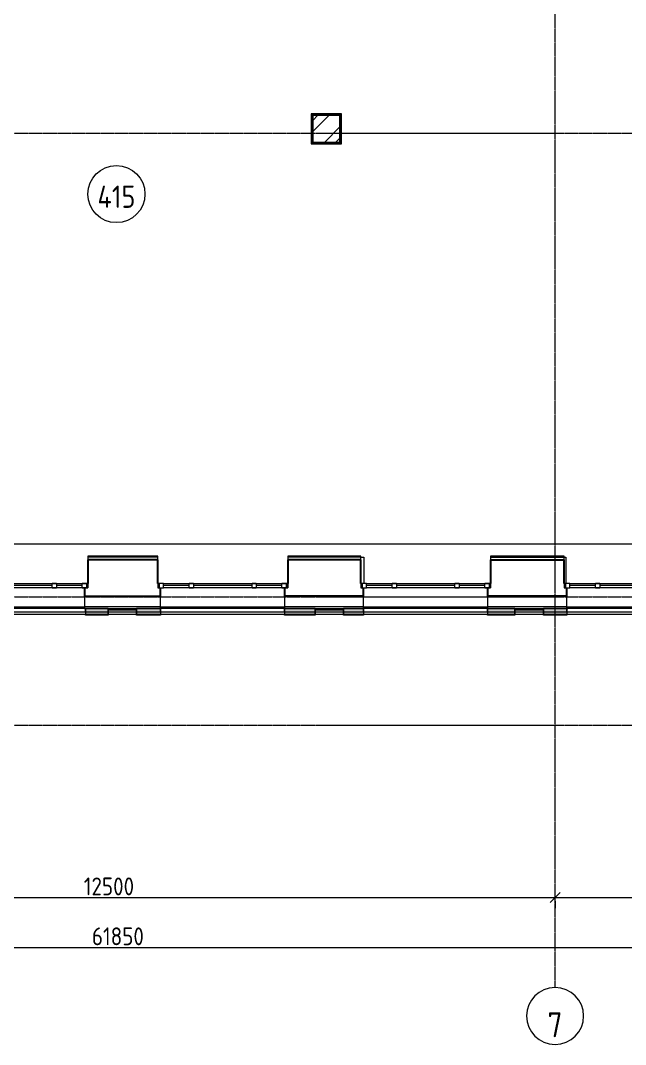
# Model space of a CAD drawing. Header units: millimetres. Extents: x -42533 to 645315, y 3457 to 82611.
# Drawn here: x 439662 to 448138, y 22163 to 36522 of the extents above; entities that cross this region are included whole.
import ezdxf

# ---------------------------------------------------------------- set-up
doc = ezdxf.new("R2010")
doc.units = ezdxf.units.MM
doc.linetypes.add('ADSK_Линия сетки', pattern=[25, 20, -2.5, 0, -2.5])
for name, color, linetype, lineweight in [('_ Окна', 7, 'Continuous', 9), ('Аннотация', 7, 'Continuous', 18), ('Несущие колонны', 7, 'Continuous', 18), ('Ограждение', 7, 'Continuous', 9), ('Окна', 7, 'Continuous', 9), ('Оси', 253, 'Continuous', 9), ('Перекрытие', 7, 'Continuous', 18), ('Размеры', 7, 'Continuous', 9), ('Стены наружные', 7, 'Continuous', 18), ('Стены несущие', 7, 'Continuous', 30), ('Стены отделка', 7, 'Continuous', 30), ('Стены штриховка', 7, 'Continuous', 9), ('ШТРИХОВКА', 252, 'Continuous', 15)]:
    doc.layers.add(name, color=color, linetype=linetype, lineweight=lineweight)
doc.layers.add('Линии', color=7, linetype='Continuous', lineweight=9, true_color=0x00a600)
doc.styles.add('GOST Common', font='GOST_Common.ttf', dxfattribs={"width": 0.9, "height": 350})
doc.styles.add('GOST Common_1', font='GOST_Common.ttf', dxfattribs={"width": 0.9, "height": 250})
doc.dimstyles.new('ADSK_Основной_2_5_мм', dxfattribs={"dimscale": 304.8, "dimtxt": 251.428749, "dimasz": 0.463911, "dimexe": 0.492126, "dimexo": 0.492126, "dimgap": 0.098425, "dimtad": 1, "dimrnd": 0.01, "dimdsep": 46, "dimtxsty": 'GOST Common_1', "dimblk1": 'OBLIQUE', "dimblk2": 'OBLIQUE', "dimsah": 1, "dimcen": 0.09, "dimdle": 0.492126, "dimazin": 2, "dimtfac": 1, "dimtdec": 4, "dimtix": 1, "dimtmove": 0, "dimatfit": 3, "dimfxl": 1, "dimtvp": 1, "dimtolj": 1, "dimtzin": 0, "dimlwd": 20, "dimlwe": 20, "dimarcsym": 2})

# ---------------------------------------------------------------- blocks, each defined once
blk = doc.blocks.new('ADSK_КолоннаЖБ_Прямоугольная - 400x400 мм-V1-План 4-го этажа')
at = {"layer": 'Несущие колонны', "lineweight": 40}
for p, q in [((-200, 200), (200, 200)), ((-200, -200), (-200, 200)), ((200, 200), (200, -200)), ((200, -200), (-200, -200))]:
    blk.add_line(p, q, dxfattribs=at)
blk = doc.blocks.new('_Oblique')
at = {"color": 0, "linetype": 'ByBlock', "lineweight": -2}
blk.add_line((-0.5, -0.5), (0.5, 0.5), dxfattribs=at)
blk = doc.blocks.new('*D1131')
at = {"layer": 'Defpoints', "color": 0, "transparency": 16777216}
for p in [(18557, -1991), (31057, -1991), (31057, -2091)]:
    blk.add_point(p, dxfattribs=at)
at = {"layer": 'Размеры', "color": 0, "lineweight": 20, "transparency": 16777216}
for p, q in [((18407, -2091), (31207, -2091)), ((18557, -2141), (18557, -2241)), ((31057, -2141), (31057, -2241))]:
    blk.add_line(p, q, dxfattribs=at)
at = {"layer": 'Размеры', "color": 0, "lineweight": 20, "transparency": 16777216, "xscale": 141.4, "yscale": 141.4, "zscale": 141.4, "rotation": 180}
blk.add_blockref('_Oblique', (18557, -2091), dxfattribs=at)
at = {"layer": 'Размеры', "color": 0, "lineweight": 20, "transparency": 16777216, "xscale": 141.4, "yscale": 141.4, "zscale": 141.4}
blk.add_blockref('_Oblique', (31057, -2091), dxfattribs=at)
at = {"layer": 'Размеры', "color": 0, "lineweight": 20, "transparency": 16777216, "insert": (24807, -1936), "char_height": 250, "width": 889.8, "attachment_point": 5, "style": 'GOST Common_1'}
blk.add_mtext('\\A1;12500', dxfattribs=at)
blk = doc.blocks.new('*D1132')
at = {"layer": 'Defpoints', "color": 0, "transparency": 16777216}
for p in [(31057, -1991), (38957, -1991), (38957, -2091)]:
    blk.add_point(p, dxfattribs=at)
at = {"layer": 'Размеры', "color": 0, "lineweight": 20, "transparency": 16777216}
for p, q in [((30907, -2091), (39107, -2091)), ((31057, -2141), (31057, -2241)), ((38957, -2141), (38957, -2241))]:
    blk.add_line(p, q, dxfattribs=at)
at = {"layer": 'Размеры', "color": 0, "lineweight": 20, "transparency": 16777216, "xscale": 141.4, "yscale": 141.4, "zscale": 141.4, "rotation": 180}
blk.add_blockref('_Oblique', (31057, -2091), dxfattribs=at)
at = {"layer": 'Размеры', "color": 0, "lineweight": 20, "transparency": 16777216, "xscale": 141.4, "yscale": 141.4, "zscale": 141.4}
blk.add_blockref('_Oblique', (38957, -2091), dxfattribs=at)
at = {"layer": 'Размеры', "color": 0, "lineweight": 20, "transparency": 16777216, "insert": (35007, -1936), "char_height": 250, "width": 756.84, "attachment_point": 5, "style": 'GOST Common_1'}
blk.add_mtext('\\A1;7900', dxfattribs=at)
blk = doc.blocks.new('*D1137')
at = {"layer": 'Defpoints', "color": 0, "transparency": 16777216}
for p in [(-5993, -2691), (55857, -2691), (55857, -2791)]:
    blk.add_point(p, dxfattribs=at)
at = {"layer": 'Размеры', "color": 0, "lineweight": 20, "transparency": 16777216}
for p, q in [((-6143, -2791), (56007, -2791)), ((-5993, -2841), (-5993, -2941)), ((55857, -2841), (55857, -2941))]:
    blk.add_line(p, q, dxfattribs=at)
at = {"layer": 'Размеры', "color": 0, "lineweight": 20, "transparency": 16777216, "xscale": 141.4, "yscale": 141.4, "zscale": 141.4, "rotation": 180}
blk.add_blockref('_Oblique', (-5993, -2791), dxfattribs=at)
at = {"layer": 'Размеры', "color": 0, "lineweight": 20, "transparency": 16777216, "xscale": 141.4, "yscale": 141.4, "zscale": 141.4}
blk.add_blockref('_Oblique', (55857, -2791), dxfattribs=at)
at = {"layer": 'Размеры', "color": 0, "lineweight": 20, "transparency": 16777216, "insert": (24932, -2636), "char_height": 250, "width": 889.8, "attachment_point": 5, "style": 'GOST Common_1'}
blk.add_mtext('\\A1;61850', dxfattribs=at)
blk = doc.blocks.new('План 4 этажа')
at = {"layer": 'Несущие колонны', "lineweight": 9}
h = blk.add_hatch(dxfattribs=at)
h.set_pattern_fill('FP_2', color=8, style=0, pattern_type=2)
h.set_pattern_definition([(45, (591.94, 243.9), (-235.7317, 235.7317), []), (45, (749.1, 243.9), (-235.7317, 235.7317), [])])
h.paths.add_polyline_path([(27659.253, 8486.683), (28051.939, 8486.683), (28051.939, 8886.683), (27651.939, 8886.683), (27651.939, 8486.683)])
at = {"layer": 'Ограждение', "transparency": 33554432}
for points in [[(24770.077, 1874.938), (24794.439, 1874.938), (24794.439, 1961.126), (24480.081, 1961.126), (24480.081, 1874.938)], [(24480.081, 1869.348), (24794.439, 1869.348), (24794.439, 1870.615), (24480.081, 1870.615)], [(25194.439, 1874.938), (25531.077, 1874.938), (25531.077, 1961.126), (25194.439, 1961.126), (25194.439, 1877.133)], [(27266.077, 1874.938), (27694.439, 1874.938), (27694.439, 1961.126), (27266.077, 1961.126), (27266.077, 1877.133)], [(30108.44, 1874.938), (30494.439, 1874.938), (30494.439, 1961.126), (30108.44, 1961.126), (30108.44, 1877.133)], [(31223.439, 1874.938), (31223.439, 1961.126), (30894.439, 1961.126), (30894.439, 1874.938), (30940.932, 1874.938)], [(30894.439, 1869.348), (31223.439, 1869.348), (31223.439, 1870.615), (30894.439, 1870.615)]]:
    blk.add_hatch(color=8, dxfattribs=at).paths.add_polyline_path(points)
h = blk.add_hatch(color=8, dxfattribs=at)
h.paths.add_polyline_path([(25194.439, 1869.348), (25531.077, 1869.348), (25531.077, 1870.615), (25194.439, 1870.615)])
h.paths.add_polyline_path([(25531.077, 1873.194), (25531.077, 1873.642), (25194.439, 1873.194)])
h = blk.add_hatch(color=8, dxfattribs=at)
h.paths.add_polyline_path([(27266.077, 1869.348), (27694.439, 1869.348), (27694.439, 1870.615), (27266.077, 1870.615)])
h.paths.add_polyline_path([(27694.439, 1873.194), (27694.439, 1873.642), (27266.077, 1873.194)])
h = blk.add_hatch(color=8, dxfattribs=at)
h.paths.add_polyline_path([(28373.44, 1869.342), (28373.44, 1869.348), (28094.439, 1869.342)])
h.paths.add_polyline_path([(28094.439, 1874.938), (28373.44, 1874.938), (28373.44, 1961.126), (28094.439, 1961.126), (28094.439, 1877.133)])
h = blk.add_hatch(color=8, dxfattribs=at)
h.paths.add_polyline_path([(28094.439, 1869.348), (28373.44, 1869.348), (28373.44, 1870.615), (28094.439, 1870.615)])
h.paths.add_polyline_path([(28373.44, 1873.194), (28373.44, 1873.642), (28094.439, 1873.194)])
h = blk.add_hatch(color=8, dxfattribs=at)
h.paths.add_polyline_path([(30108.44, 1869.348), (30494.439, 1869.348), (30494.439, 1870.615), (30108.44, 1870.615)])
h.paths.add_polyline_path([(30494.439, 1873.194), (30494.439, 1873.642), (30108.44, 1873.194)])
at = {"layer": '_ Окна', "color": 8, "lineweight": 18}
for p, q in [((24011.081, 2252.133), (24011.081, 2312.133)), ((24011.081, 2312.133), (24071.081, 2312.133)), ((24071.081, 2312.133), (24071.081, 2252.133)), ((24431.081, 2252.133), (24431.081, 2312.133)), ((24431.081, 2312.133), (24511.081, 2312.133)), ((24511.081, 2312.133), (24511.081, 2252.133)), ((25571.077, 2312.133), (25491.077, 2312.133)), ((25491.077, 2312.133), (25491.077, 2252.133)), ((25571.077, 2252.133), (25571.077, 2312.133)), ((25931.077, 2252.133), (25931.077, 2312.133)), ((25931.077, 2312.133), (25991.077, 2312.133)), ((25991.077, 2312.133), (25991.077, 2252.133)), ((26811.077, 2252.133), (26811.077, 2312.133)), ((26811.077, 2312.133), (26871.077, 2312.133)), ((26871.077, 2312.133), (26871.077, 2252.133)), ((27231.077, 2252.133), (27231.077, 2312.133)), ((27231.077, 2312.133), (27311.077, 2312.133)), ((27311.077, 2312.133), (27311.077, 2252.133)), ((28413.44, 2312.133), (28333.44, 2312.133)), ((28333.44, 2312.133), (28333.44, 2252.133)), ((28413.44, 2252.133), (28413.44, 2312.133)), ((28773.44, 2252.133), (28773.44, 2312.133)), ((28773.44, 2312.133), (28833.44, 2312.133)), ((28833.44, 2312.133), (28833.44, 2252.133)), ((29653.44, 2252.133), (29653.44, 2312.133)), ((29653.44, 2312.133), (29713.44, 2312.133)), ((29713.44, 2312.133), (29713.44, 2252.133)), ((30073.44, 2252.133), (30073.44, 2312.133)), ((30073.44, 2312.133), (30153.44, 2312.133)), ((30153.44, 2312.133), (30153.44, 2252.133)), ((31263.439, 2312.133), (31183.439, 2312.133)), ((31183.439, 2312.133), (31183.439, 2252.133)), ((31263.439, 2252.133), (31263.439, 2312.133)), ((31623.439, 2252.133), (31623.439, 2312.133)), ((31623.439, 2312.133), (31683.439, 2312.133)), ((31683.439, 2312.133), (31683.439, 2252.133)), ((24071.081, 2252.133), (24011.081, 2252.133)), ((24511.081, 2252.133), (24431.081, 2252.133)), ((25491.077, 2252.133), (25571.077, 2252.133)), ((25991.077, 2252.133), (25931.077, 2252.133)), ((26871.077, 2252.133), (26811.077, 2252.133)), ((27311.077, 2252.133), (27231.077, 2252.133)), ((28333.44, 2252.133), (28413.44, 2252.133)), ((28833.44, 2252.133), (28773.44, 2252.133)), ((29713.44, 2252.133), (29653.44, 2252.133)), ((30153.44, 2252.133), (30073.44, 2252.133)), ((31183.439, 2252.133), (31263.439, 2252.133)), ((31683.439, 2252.133), (31623.439, 2252.133))]:
    blk.add_line(p, q, dxfattribs=at)
at = {"layer": '_ Окна', "color": 8}
for p, q in [((24491.081, 2312.133), (24491.081, 2252.133)), ((25511.077, 2312.133), (25511.077, 2252.133)), ((27291.077, 2312.133), (27291.077, 2252.133)), ((28353.44, 2312.133), (28353.44, 2252.133)), ((30133.44, 2312.133), (30133.44, 2252.133)), ((31203.439, 2312.133), (31203.439, 2252.133)), ((24011.081, 2282.133), (23191.081, 2282.133)), ((24431.081, 2282.133), (24071.081, 2282.133)), ((25931.077, 2282.133), (25571.077, 2282.133)), ((26811.077, 2282.133), (25991.077, 2282.133)), ((27231.077, 2282.133), (26871.077, 2282.133)), ((28773.44, 2282.133), (28413.44, 2282.133)), ((29653.44, 2282.133), (28833.44, 2282.133)), ((30073.44, 2282.133), (29713.44, 2282.133)), ((31623.439, 2282.133), (31263.439, 2282.133)), ((32503.439, 2282.133), (31683.439, 2282.133))]:
    blk.add_line(p, q, dxfattribs=at)
at = {"layer": 'Линии', "color": 8}
blk.add_circle((24911.356, 7772.029), 400, dxfattribs=at)
at = {"layer": 'Несущие колонны', "color": 8, "lineweight": 40}
for p, q in [((28051.939, 8886.683), (27651.939, 8886.683)), ((27651.939, 8886.683), (27651.939, 8486.683)), ((28051.939, 8486.683), (28051.939, 8886.683)), ((27651.939, 8486.683), (28051.939, 8486.683))]:
    blk.add_line(p, q, dxfattribs=at)
at = {"layer": 'Ограждение', "color": 8}
for p, q in [((24480.081, 1961.126), (24480.081, 1962.133)), ((24480.081, 1961.126), (24480.081, 1912.133)), ((24480.081, 1912.133), (24480.081, 1961.126)), ((24794.439, 1961.126), (24480.081, 1961.126)), ((24794.439, 1961.126), (24480.081, 1961.126)), ((24480.081, 1877.133), (24480.081, 1870.665)), ((24480.081, 1869.342), (24480.081, 1877.133)), ((24480.081, 1870.665), (24480.081, 1874.938)), ((24480.081, 1874.938), (24480.081, 1873.642)), ((24794.439, 1874.938), (24480.081, 1874.938)), ((24480.081, 1873.642), (24480.081, 1870.665)), ((24480.081, 1870.665), (24480.081, 1873.642)), ((24480.081, 1873.642), (24480.081, 1870.665)), ((24794.439, 1873.642), (24480.081, 1873.642)), ((24480.081, 1872.868), (24480.081, 1873.194)), ((24794.439, 1873.194), (24480.081, 1873.194)), ((24480.081, 1870.951), (24480.081, 1872.868)), ((24480.081, 1872.868), (24480.081, 1870.951)), ((24794.439, 1872.868), (24480.081, 1872.868)), ((24480.081, 1870.615), (24480.081, 1870.951)), ((24794.439, 1870.951), (24480.081, 1870.951)), ((24480.081, 1869.348), (24480.081, 1870.665)), ((24480.081, 1870.665), (24480.081, 1869.342)), ((24794.439, 1870.665), (24480.081, 1870.665)), ((24794.439, 1870.615), (24480.081, 1870.615)), ((24480.081, 1870.336), (24480.081, 1869.348)), ((24794.439, 1870.336), (24480.081, 1870.336)), ((24794.439, 1869.348), (24480.081, 1869.348)), ((24794.439, 1869.342), (24480.081, 1869.342)), ((24794.439, 1942.133), (24794.439, 1961.126)), ((24794.439, 1942.133), (24794.439, 1869.342)), ((24794.439, 1870.665), (24794.439, 1942.133)), ((24794.439, 1873.642), (24794.439, 1874.938)), ((24794.439, 1874.938), (24794.439, 1870.665)), ((24794.439, 1870.665), (24794.439, 1873.642)), ((24794.439, 1873.642), (24794.439, 1870.665)), ((24794.439, 1870.665), (24794.439, 1873.642)), ((24794.439, 1873.194), (24794.439, 1872.868)), ((24794.439, 1870.951), (24794.439, 1872.868)), ((24794.439, 1872.868), (24794.439, 1870.951)), ((24794.439, 1870.951), (24794.439, 1870.615)), ((24794.439, 1869.342), (24794.439, 1870.665)), ((24794.439, 1870.665), (24794.439, 1869.348)), ((24794.439, 1869.348), (24794.439, 1870.336)), ((25194.439, 1961.126), (25194.439, 1942.133)), ((25531.077, 1961.126), (25194.439, 1961.126)), ((25531.077, 1961.126), (25194.439, 1961.126)), ((25194.439, 1942.133), (25194.439, 1870.665)), ((25194.439, 1869.342), (25194.439, 1942.133)), ((25194.439, 1870.665), (25194.439, 1874.938)), ((25194.439, 1874.938), (25194.439, 1873.642)), ((25531.077, 1874.938), (25194.439, 1874.938)), ((25194.439, 1873.642), (25194.439, 1870.665)), ((25194.439, 1870.665), (25194.439, 1873.642)), ((25194.439, 1873.642), (25194.439, 1870.665)), ((25531.077, 1873.642), (25194.439, 1873.642)), ((25194.439, 1872.868), (25194.439, 1873.194)), ((25531.077, 1873.194), (25194.439, 1873.194)), ((25194.439, 1870.951), (25194.439, 1872.868)), ((25194.439, 1872.868), (25194.439, 1870.951)), ((25531.077, 1872.868), (25194.439, 1872.868)), ((25194.439, 1870.615), (25194.439, 1870.951)), ((25531.077, 1870.951), (25194.439, 1870.951)), ((25194.439, 1869.348), (25194.439, 1870.665)), ((25194.439, 1870.665), (25194.439, 1869.342)), ((25531.077, 1870.665), (25194.439, 1870.665)), ((25531.077, 1870.615), (25194.439, 1870.615)), ((25194.439, 1870.336), (25194.439, 1869.348)), ((25531.077, 1870.336), (25194.439, 1870.336)), ((25531.077, 1869.348), (25194.439, 1869.348)), ((25531.077, 1869.342), (25194.439, 1869.342)), ((25520.077, 1962.133), (25531.077, 1962.133)), ((25531.077, 1962.133), (25531.077, 1961.126)), ((25531.077, 1961.126), (25531.077, 1912.133)), ((25531.077, 1912.133), (25531.077, 1961.126)), ((25531.077, 1877.133), (25531.077, 1869.342)), ((25531.077, 1870.665), (25531.077, 1877.133)), ((25531.077, 1873.642), (25531.077, 1874.938)), ((25531.077, 1874.938), (25531.077, 1870.665)), ((25531.077, 1870.665), (25531.077, 1873.642)), ((25531.077, 1873.642), (25531.077, 1870.665)), ((25531.077, 1870.665), (25531.077, 1873.642)), ((25531.077, 1873.194), (25531.077, 1872.868)), ((25531.077, 1870.951), (25531.077, 1872.868)), ((25531.077, 1872.868), (25531.077, 1870.951)), ((25531.077, 1870.951), (25531.077, 1870.615)), ((25531.077, 1869.342), (25531.077, 1870.665)), ((25531.077, 1870.665), (25531.077, 1869.348)), ((25531.077, 1869.348), (25531.077, 1870.336)), ((27266.077, 1961.126), (27266.077, 1962.133)), ((27266.077, 1962.133), (27280.077, 1962.133)), ((27266.077, 1961.126), (27266.077, 1912.133)), ((27266.077, 1912.133), (27266.077, 1961.126)), ((27694.439, 1961.126), (27266.077, 1961.126)), ((27694.439, 1961.126), (27266.077, 1961.126)), ((27266.077, 1877.133), (27266.077, 1870.665)), ((27266.077, 1869.342), (27266.077, 1877.133)), ((27266.077, 1870.665), (27266.077, 1874.938)), ((27266.077, 1874.938), (27266.077, 1873.642)), ((27694.439, 1874.938), (27266.077, 1874.938)), ((27266.077, 1873.642), (27266.077, 1870.665)), ((27266.077, 1870.665), (27266.077, 1873.642)), ((27266.077, 1873.642), (27266.077, 1870.665)), ((27694.439, 1873.642), (27266.077, 1873.642)), ((27266.077, 1872.868), (27266.077, 1873.194)), ((27694.439, 1873.194), (27266.077, 1873.194)), ((27266.077, 1870.951), (27266.077, 1872.868)), ((27266.077, 1872.868), (27266.077, 1870.951)), ((27694.439, 1872.868), (27266.077, 1872.868)), ((27266.077, 1870.615), (27266.077, 1870.951)), ((27694.439, 1870.951), (27266.077, 1870.951)), ((27266.077, 1869.348), (27266.077, 1870.665)), ((27266.077, 1870.665), (27266.077, 1869.342)), ((27694.439, 1870.665), (27266.077, 1870.665)), ((27694.439, 1870.615), (27266.077, 1870.615)), ((27266.077, 1870.336), (27266.077, 1869.348)), ((27694.439, 1870.336), (27266.077, 1870.336)), ((27694.439, 1869.348), (27266.077, 1869.348)), ((27694.439, 1869.342), (27266.077, 1869.342)), ((27694.439, 1942.133), (27694.439, 1961.126)), ((27694.439, 1942.133), (27694.439, 1869.342)), ((27694.439, 1870.665), (27694.439, 1942.133)), ((27694.439, 1873.642), (27694.439, 1874.938)), ((27694.439, 1874.938), (27694.439, 1870.665)), ((27694.439, 1870.665), (27694.439, 1873.642)), ((27694.439, 1873.642), (27694.439, 1870.665)), ((27694.439, 1870.665), (27694.439, 1873.642)), ((27694.439, 1873.194), (27694.439, 1872.868)), ((27694.439, 1870.951), (27694.439, 1872.868)), ((27694.439, 1872.868), (27694.439, 1870.951)), ((27694.439, 1870.951), (27694.439, 1870.615)), ((27694.439, 1869.342), (27694.439, 1870.665)), ((27694.439, 1870.665), (27694.439, 1869.348)), ((27694.439, 1869.348), (27694.439, 1870.336)), ((28094.439, 1961.126), (28094.439, 1942.133)), ((28373.44, 1961.126), (28094.439, 1961.126)), ((28373.44, 1961.126), (28094.439, 1961.126)), ((28094.439, 1942.133), (28094.439, 1870.665)), ((28094.439, 1869.342), (28094.439, 1942.133)), ((28094.439, 1870.665), (28094.439, 1874.938)), ((28094.439, 1874.938), (28094.439, 1873.642)), ((28373.44, 1874.938), (28094.439, 1874.938)), ((28094.439, 1873.642), (28094.439, 1870.665)), ((28094.439, 1870.665), (28094.439, 1873.642)), ((28094.439, 1873.642), (28094.439, 1870.665)), ((28373.44, 1873.642), (28094.439, 1873.642)), ((28094.439, 1872.868), (28094.439, 1873.194)), ((28373.44, 1873.194), (28094.439, 1873.194)), ((28094.439, 1870.951), (28094.439, 1872.868)), ((28094.439, 1872.868), (28094.439, 1870.951)), ((28373.44, 1872.868), (28094.439, 1872.868)), ((28094.439, 1870.615), (28094.439, 1870.951)), ((28373.44, 1870.951), (28094.439, 1870.951)), ((28094.439, 1869.348), (28094.439, 1870.665)), ((28094.439, 1870.665), (28094.439, 1869.342)), ((28373.44, 1870.665), (28094.439, 1870.665)), ((28373.44, 1870.615), (28094.439, 1870.615)), ((28094.439, 1870.336), (28094.439, 1869.348)), ((28373.44, 1870.336), (28094.439, 1870.336)), ((28373.44, 1869.348), (28094.439, 1869.348)), ((28373.44, 1869.342), (28094.439, 1869.342)), ((28373.44, 1962.133), (28373.44, 1961.126)), ((28373.44, 1961.126), (28373.44, 1912.133)), ((28373.44, 1912.133), (28373.44, 1961.126)), ((28373.44, 1877.133), (28373.44, 1869.342)), ((28373.44, 1870.665), (28373.44, 1877.133)), ((28373.44, 1873.642), (28373.44, 1874.938)), ((28373.44, 1874.938), (28373.44, 1870.665)), ((28373.44, 1870.665), (28373.44, 1873.642)), ((28373.44, 1873.642), (28373.44, 1870.665)), ((28373.44, 1870.665), (28373.44, 1873.642)), ((28373.44, 1873.194), (28373.44, 1872.868)), ((28373.44, 1870.951), (28373.44, 1872.868)), ((28373.44, 1872.868), (28373.44, 1870.951)), ((28373.44, 1870.951), (28373.44, 1870.615)), ((28373.44, 1869.342), (28373.44, 1870.665)), ((28373.44, 1870.665), (28373.44, 1869.348)), ((28373.44, 1869.348), (28373.44, 1870.336)), ((30108.44, 1961.126), (30108.44, 1962.133)), ((30108.44, 1961.126), (30108.44, 1912.133)), ((30108.44, 1912.133), (30108.44, 1961.126)), ((30494.439, 1961.126), (30108.44, 1961.126)), ((30494.439, 1961.126), (30108.44, 1961.126)), ((30108.44, 1877.133), (30108.44, 1870.665)), ((30108.44, 1869.342), (30108.44, 1877.133)), ((30108.44, 1870.665), (30108.44, 1874.938)), ((30108.44, 1874.938), (30108.44, 1873.642)), ((30494.439, 1874.938), (30108.44, 1874.938)), ((30108.44, 1873.642), (30108.44, 1870.665)), ((30108.44, 1870.665), (30108.44, 1873.642)), ((30108.44, 1873.642), (30108.44, 1870.665)), ((30494.439, 1873.642), (30108.44, 1873.642)), ((30108.44, 1872.868), (30108.44, 1873.194)), ((30494.439, 1873.194), (30108.44, 1873.194)), ((30108.44, 1870.951), (30108.44, 1872.868)), ((30108.44, 1872.868), (30108.44, 1870.951)), ((30494.439, 1872.868), (30108.44, 1872.868)), ((30108.44, 1870.615), (30108.44, 1870.951)), ((30494.439, 1870.951), (30108.44, 1870.951)), ((30108.44, 1869.348), (30108.44, 1870.665)), ((30108.44, 1870.665), (30108.44, 1869.342)), ((30494.439, 1870.665), (30108.44, 1870.665)), ((30494.439, 1870.615), (30108.44, 1870.615)), ((30108.44, 1870.336), (30108.44, 1869.348)), ((30494.439, 1870.336), (30108.44, 1870.336)), ((30494.439, 1869.348), (30108.44, 1869.348)), ((30494.439, 1869.342), (30108.44, 1869.342)), ((30494.439, 1942.133), (30494.439, 1961.126)), ((30494.439, 1942.133), (30494.439, 1869.342)), ((30494.439, 1870.665), (30494.439, 1942.133)), ((30494.439, 1873.642), (30494.439, 1874.938)), ((30494.439, 1874.938), (30494.439, 1870.665)), ((30494.439, 1870.665), (30494.439, 1873.642)), ((30494.439, 1873.642), (30494.439, 1870.665)), ((30494.439, 1870.665), (30494.439, 1873.642)), ((30494.439, 1873.194), (30494.439, 1872.868)), ((30494.439, 1870.951), (30494.439, 1872.868)), ((30494.439, 1872.868), (30494.439, 1870.951)), ((30494.439, 1870.951), (30494.439, 1870.615)), ((30494.439, 1869.342), (30494.439, 1870.665)), ((30494.439, 1870.665), (30494.439, 1869.348)), ((30494.439, 1869.348), (30494.439, 1870.336)), ((30894.439, 1961.126), (30894.439, 1942.133)), ((31223.439, 1961.126), (30894.439, 1961.126)), ((31223.439, 1961.126), (30894.439, 1961.126)), ((30894.439, 1942.133), (30894.439, 1870.665)), ((30894.439, 1869.342), (30894.439, 1942.133)), ((30894.439, 1870.665), (30894.439, 1874.938)), ((30894.439, 1874.938), (30894.439, 1873.642)), ((31223.439, 1874.938), (30894.439, 1874.938)), ((30894.439, 1873.642), (30894.439, 1870.665)), ((30894.439, 1870.665), (30894.439, 1873.642)), ((30894.439, 1873.642), (30894.439, 1870.665)), ((31223.439, 1873.642), (30894.439, 1873.642)), ((30894.439, 1872.868), (30894.439, 1873.194)), ((31223.439, 1873.194), (30894.439, 1873.194)), ((30894.439, 1870.951), (30894.439, 1872.868)), ((30894.439, 1872.868), (30894.439, 1870.951)), ((31223.439, 1872.868), (30894.439, 1872.868)), ((30894.439, 1870.615), (30894.439, 1870.951)), ((31223.439, 1870.951), (30894.439, 1870.951)), ((30894.439, 1869.348), (30894.439, 1870.665)), ((30894.439, 1870.665), (30894.439, 1869.342)), ((31223.439, 1870.665), (30894.439, 1870.665)), ((31223.439, 1870.615), (30894.439, 1870.615)), ((30894.439, 1870.336), (30894.439, 1869.348)), ((31223.439, 1870.336), (30894.439, 1870.336)), ((31223.439, 1869.348), (30894.439, 1869.348)), ((31223.439, 1869.342), (30894.439, 1869.342)), ((31223.439, 1962.133), (31223.439, 1961.126)), ((31223.439, 1961.126), (31223.439, 1912.133)), ((31223.439, 1912.133), (31223.439, 1961.126)), ((31223.439, 1877.133), (31223.439, 1869.342)), ((31223.439, 1870.665), (31223.439, 1877.133)), ((31223.439, 1873.642), (31223.439, 1874.938)), ((31223.439, 1874.938), (31223.439, 1870.665)), ((31223.439, 1870.665), (31223.439, 1873.642)), ((31223.439, 1873.642), (31223.439, 1870.665)), ((31223.439, 1870.665), (31223.439, 1873.642)), ((31223.439, 1873.194), (31223.439, 1872.868)), ((31223.439, 1870.951), (31223.439, 1872.868)), ((31223.439, 1872.868), (31223.439, 1870.951)), ((31223.439, 1870.951), (31223.439, 1870.615)), ((31223.439, 1869.342), (31223.439, 1870.665)), ((31223.439, 1870.665), (31223.439, 1869.348)), ((31223.439, 1869.348), (31223.439, 1870.336))]:
    blk.add_line(p, q, dxfattribs=at)
at = {"layer": 'Окна', "color": 8}
for p, q in [((23191.081, 2312.133), (24011.081, 2312.133)), ((24071.081, 2312.133), (24011.081, 2312.133)), ((24071.081, 2312.133), (24431.081, 2312.133)), ((24511.081, 2312.133), (24431.081, 2312.133)), ((24511.081, 2252.133), (24511.081, 2312.133)), ((25571.077, 2312.133), (25491.077, 2312.133)), ((25491.077, 2312.133), (25491.077, 2252.133)), ((25571.077, 2312.133), (25931.077, 2312.133)), ((25991.077, 2312.133), (25931.077, 2312.133)), ((25991.077, 2312.133), (26811.077, 2312.133)), ((26871.077, 2312.133), (26811.077, 2312.133)), ((26871.077, 2312.133), (27231.077, 2312.133)), ((27311.077, 2312.133), (27231.077, 2312.133)), ((27311.077, 2252.133), (27311.077, 2312.133)), ((28413.44, 2312.133), (28333.44, 2312.133)), ((28333.44, 2312.133), (28333.44, 2252.133)), ((28413.44, 2312.133), (28773.44, 2312.133)), ((28833.44, 2312.133), (28773.44, 2312.133)), ((28833.44, 2312.133), (29653.44, 2312.133)), ((29713.44, 2312.133), (29653.44, 2312.133)), ((29713.44, 2312.133), (30073.44, 2312.133)), ((30153.44, 2312.133), (30073.44, 2312.133)), ((30153.44, 2252.133), (30153.44, 2312.133)), ((31263.439, 2312.133), (31183.439, 2312.133)), ((31183.439, 2312.133), (31183.439, 2252.133)), ((31263.439, 2312.133), (31623.439, 2312.133)), ((31683.439, 2312.133), (31623.439, 2312.133)), ((31683.439, 2312.133), (32503.439, 2312.133)), ((24011.081, 2252.133), (23191.081, 2252.133)), ((24011.081, 2252.133), (24071.081, 2252.133)), ((24431.081, 2252.133), (24071.081, 2252.133)), ((24431.081, 2252.133), (24511.081, 2252.133)), ((25491.077, 2252.133), (25571.077, 2252.133)), ((25931.077, 2252.133), (25571.077, 2252.133)), ((25931.077, 2252.133), (25991.077, 2252.133)), ((26811.077, 2252.133), (25991.077, 2252.133)), ((26811.077, 2252.133), (26871.077, 2252.133)), ((27231.077, 2252.133), (26871.077, 2252.133)), ((27231.077, 2252.133), (27311.077, 2252.133)), ((28333.44, 2252.133), (28413.44, 2252.133)), ((28773.44, 2252.133), (28413.44, 2252.133)), ((28773.44, 2252.133), (28833.44, 2252.133)), ((29653.44, 2252.133), (28833.44, 2252.133)), ((29653.44, 2252.133), (29713.44, 2252.133)), ((30073.44, 2252.133), (29713.44, 2252.133)), ((30073.44, 2252.133), (30153.44, 2252.133)), ((31183.439, 2252.133), (31263.439, 2252.133)), ((31623.439, 2252.133), (31263.439, 2252.133)), ((31623.439, 2252.133), (31683.439, 2252.133)), ((32503.439, 2252.133), (31683.439, 2252.133))]:
    blk.add_line(p, q, dxfattribs=at)
at = {"layer": 'Оси', "color": 8, "linetype": 'ADSK_Линия сетки'}
for p, q in [((31056.505, -3353.101), (31056.505, 14145.773)), ((-10052.178, 8624.489), (56511.792, 8624.489)), ((-10052.178, 2124.489), (51155.033, 2124.489)), ((-10052.178, 324.489), (51155.033, 324.489))]:
    blk.add_line(p, q, dxfattribs=at)
at = {"layer": 'Оси', "color": 8, "lineweight": 20}
for start, end in [(0, 180), (180, 0)]:
    blk.add_arc((31056.505, -3753.101), 400, start, end, dxfattribs=at)
at = {"layer": 'Перекрытие', "color": 8}
for p, q in [((33532.439, 2862.133), (16671.253, 2862.133)), ((28333.44, 2682.133), (28376.079, 2682.133)), ((28376.079, 2682.133), (28376.079, 2312.133)), ((31183.439, 2682.133), (31206.079, 2682.133)), ((31206.079, 2682.133), (31206.079, 2312.133))]:
    blk.add_line(p, q, dxfattribs=at)
at = {"layer": 'Стены наружные', "color": 8}
for p, q in [((8460.181, 1912.133), (39661.076, 1912.133)), ((24794.439, 1877.133), (16794.439, 1877.133)), ((22731.081, 1982.133), (24466.081, 1982.133)), ((24466.081, 1962.133), (22731.081, 1962.133)), ((24466.081, 1962.133), (24480.081, 1962.133)), ((24480.081, 1912.133), (24480.081, 1877.133)), ((30494.439, 1877.133), (24794.439, 1877.133)), ((25520.077, 1962.133), (25531.077, 1962.133)), ((25531.077, 1982.133), (27266.077, 1982.133)), ((27266.077, 1962.133), (25531.077, 1962.133)), ((25531.077, 1912.133), (25531.077, 1877.133)), ((27266.077, 1962.133), (27280.077, 1962.133)), ((27266.077, 1912.133), (27266.077, 1877.133)), ((28373.44, 1982.133), (30108.44, 1982.133)), ((30108.44, 1962.133), (28373.44, 1962.133)), ((28373.44, 1912.133), (28373.44, 1877.133)), ((30108.44, 1912.133), (30108.44, 1877.133)), ((36298.536, 1877.133), (30494.439, 1877.133)), ((31223.439, 1982.133), (32958.439, 1982.133)), ((32958.439, 1962.133), (31223.439, 1962.133)), ((31223.439, 1962.133), (31235.079, 1962.133)), ((31223.439, 1912.133), (31223.439, 1877.133))]:
    blk.add_line(p, q, dxfattribs=at)
at = {"layer": 'Стены несущие', "color": 8}
for p, q in [((24511.081, 2642.133), (24511.081, 2312.133)), ((25491.077, 2642.133), (24511.081, 2642.133)), ((25491.077, 2312.133), (25491.077, 2642.133)), ((27311.077, 2642.133), (27311.077, 2312.133)), ((28333.44, 2642.133), (27311.077, 2642.133)), ((28333.44, 2312.133), (28333.44, 2642.133)), ((30153.44, 2642.133), (31183.439, 2642.133)), ((30153.44, 2642.133), (30153.44, 2312.133)), ((31183.439, 2312.133), (31183.439, 2642.133)), ((24466.081, 2252.133), (24466.081, 2132.133)), ((25531.077, 2132.133), (25531.077, 2252.133)), ((27266.077, 2252.133), (27266.077, 2132.133)), ((28373.44, 2132.133), (28373.44, 2252.133)), ((30108.44, 2252.133), (30108.44, 2132.133)), ((31223.439, 2132.133), (31223.439, 2252.133)), ((24466.081, 2132.133), (25531.077, 2132.133)), ((28373.44, 2132.133), (27266.077, 2132.133)), ((31223.439, 2132.133), (30108.44, 2132.133))]:
    blk.add_line(p, q, dxfattribs=at)
at = {"layer": 'Стены отделка', "color": 8, "lineweight": 9}
for p, q in [((27639.939, 8896.683), (27639.939, 8476.683)), ((28061.939, 8898.683), (27641.939, 8898.683)), ((27651.939, 8486.683), (27651.939, 8886.683)), ((27651.939, 8886.683), (28051.939, 8886.683)), ((28051.939, 8886.683), (28051.939, 8486.683)), ((28063.939, 8476.683), (28063.939, 8896.683)), ((27641.939, 8474.683), (28061.939, 8474.683)), ((28051.939, 8486.683), (27651.939, 8486.683)), ((24511.081, 2694.133), (24511.081, 2642.133)), ((25491.077, 2694.133), (24511.081, 2694.133)), ((25491.077, 2642.133), (25491.077, 2694.133)), ((27311.077, 2694.133), (27311.077, 2642.133)), ((28333.44, 2694.133), (27311.077, 2694.133)), ((28333.44, 2642.133), (28333.44, 2694.133)), ((30153.44, 2694.133), (30153.44, 2642.133)), ((31183.439, 2694.133), (30153.44, 2694.133)), ((30153.44, 2682.133), (30185.079, 2682.133)), ((31183.439, 2642.133), (31183.439, 2694.133)), ((24466.081, 2132.133), (24466.081, 1961.133)), ((25531.077, 1961.133), (25531.077, 2132.133)), ((27266.077, 2132.133), (27266.077, 1962.133)), ((28373.44, 1962.133), (28373.44, 2132.133)), ((30108.44, 2132.133), (30108.44, 1962.133)), ((31223.439, 1962.133), (31223.439, 2132.133)), ((25531.077, 1982.133), (24466.081, 1982.133)), ((24466.081, 1962.133), (25531.077, 1962.133)), ((24466.081, 1961.133), (24794.439, 1961.133)), ((24794.439, 1942.133), (24794.439, 1962.133)), ((24794.439, 1942.133), (25194.439, 1942.133)), ((25194.439, 1942.133), (25194.439, 1961.133)), ((25194.439, 1961.133), (25531.077, 1961.133)), ((28373.44, 1982.133), (27266.077, 1982.133)), ((27266.077, 1962.133), (28373.44, 1962.133)), ((27694.439, 1962.133), (27694.439, 1942.133)), ((27694.439, 1942.133), (28094.439, 1942.133)), ((28094.439, 1942.133), (28094.439, 1962.133)), ((31223.439, 1982.133), (30108.44, 1982.133)), ((30108.44, 1962.133), (31223.439, 1962.133)), ((30494.439, 1962.133), (30494.439, 1942.133)), ((30494.439, 1942.133), (30894.439, 1942.133)), ((30894.439, 1942.133), (30894.439, 1962.133))]:
    blk.add_line(p, q, dxfattribs=at)
at = {"layer": 'Стены штриховка', "color": 8}
for p, q in [((27641.939, 8898.683), (27639.939, 8898.683)), ((27639.939, 8898.683), (27639.939, 8896.683)), ((28063.939, 8896.683), (27639.939, 8896.683)), ((27641.939, 8898.683), (27641.939, 8474.683)), ((28061.939, 8474.683), (28061.939, 8898.683)), ((28063.939, 8898.683), (28061.939, 8898.683)), ((28063.939, 8896.683), (28063.939, 8898.683)), ((27639.939, 8476.683), (28063.939, 8476.683)), ((27639.939, 8476.683), (27639.939, 8474.683)), ((27639.939, 8474.683), (27641.939, 8474.683)), ((28061.939, 8474.683), (28063.939, 8474.683)), ((28063.939, 8474.683), (28063.939, 8476.683)), ((25491.077, 2692.133), (24511.081, 2692.133)), ((25491.077, 2682.133), (24511.081, 2682.133)), ((28333.44, 2692.133), (27311.077, 2692.133)), ((28333.44, 2682.133), (27311.077, 2682.133)), ((31183.439, 2692.133), (30153.44, 2692.133)), ((30185.079, 2682.133), (31183.439, 2682.133))]:
    blk.add_line(p, q, dxfattribs=at)
at = {"layer": 'Несущие колонны', "color": 8, "lineweight": 40}
blk.add_blockref('ADSK_КолоннаЖБ_Прямоугольная - 400x400 мм-V1-План 4-го этажа', (27851.939, 8686.683), dxfattribs=at)
at = {"layer": 'Аннотация', "color": 8, "lineweight": 9, "insert": (24911.356, 7735.081), "char_height": 312.5, "width": 520.21112, "attachment_point": 5, "line_spacing_factor": 1.022766, "style": 'GOST Common'}
blk.add_mtext('415', dxfattribs=at)
at = {"layer": 'Оси', "color": 8, "insert": (31055.674, -3876.005), "char_height": 350, "width": 232.2, "attachment_point": 5, "line_spacing_factor": 1.022766, "style": 'GOST Common'}
blk.add_mtext('\\pxqc,t0.25714,0.51429,0.77143,1.02857,1.28571,1.54286,1.8,2.05714,2.31429,2.57143,2.82857,3.08571,3.34286,3.6,3.85714,4.11429,4.37143,4.62857,4.88571,5.14286,5.4,5.65714,5.91429,6.17143,6.42857,6.68571,6.94286,7.2,7.45714,7.71429,7.97143,8.22857;{7}', dxfattribs=at)
at = {"layer": 'Размеры', "color": 8, "lineweight": 20}
for base, p1, p2, override, picture, middle in [((31056.505, -2091.25), (18556.505, -1991.265), (31056.505, -1991.265), {"dimpost": '<>', "dimfxl": 12500}, '*D1131', (24806.505, -1936.25)), ((38956.505, -2091.25), (31056.505, -1991.265), (38956.505, -1991.265), {"dimpost": '<>', "dimfxl": 7900}, '*D1132', (35006.505, -1936.25)), ((55856.505, -2791.25), (-5993.495, -2691.265), (55856.505, -2691.265), {"dimpost": '<>', "dimfxl": 61850}, '*D1137', (24931.505, -2636.25))]:
    dim = blk.add_linear_dim(base=base, p1=p1, p2=p2, dimstyle='ADSK_Основной_2_5_мм', override=override, dxfattribs=at)
    dim.commit()
    dim.dimension.update_dxf_attribs({"geometry": picture, "text_midpoint": middle})

msp = doc.modelspace()

# ---------------------------------------------------------------- block references
at = {"layer": 'ШТРИХОВКА'}
msp.add_blockref('План 4 этажа', (416094.2, 26315.8), dxfattribs=at)

doc.saveas('drawing.dxf')
